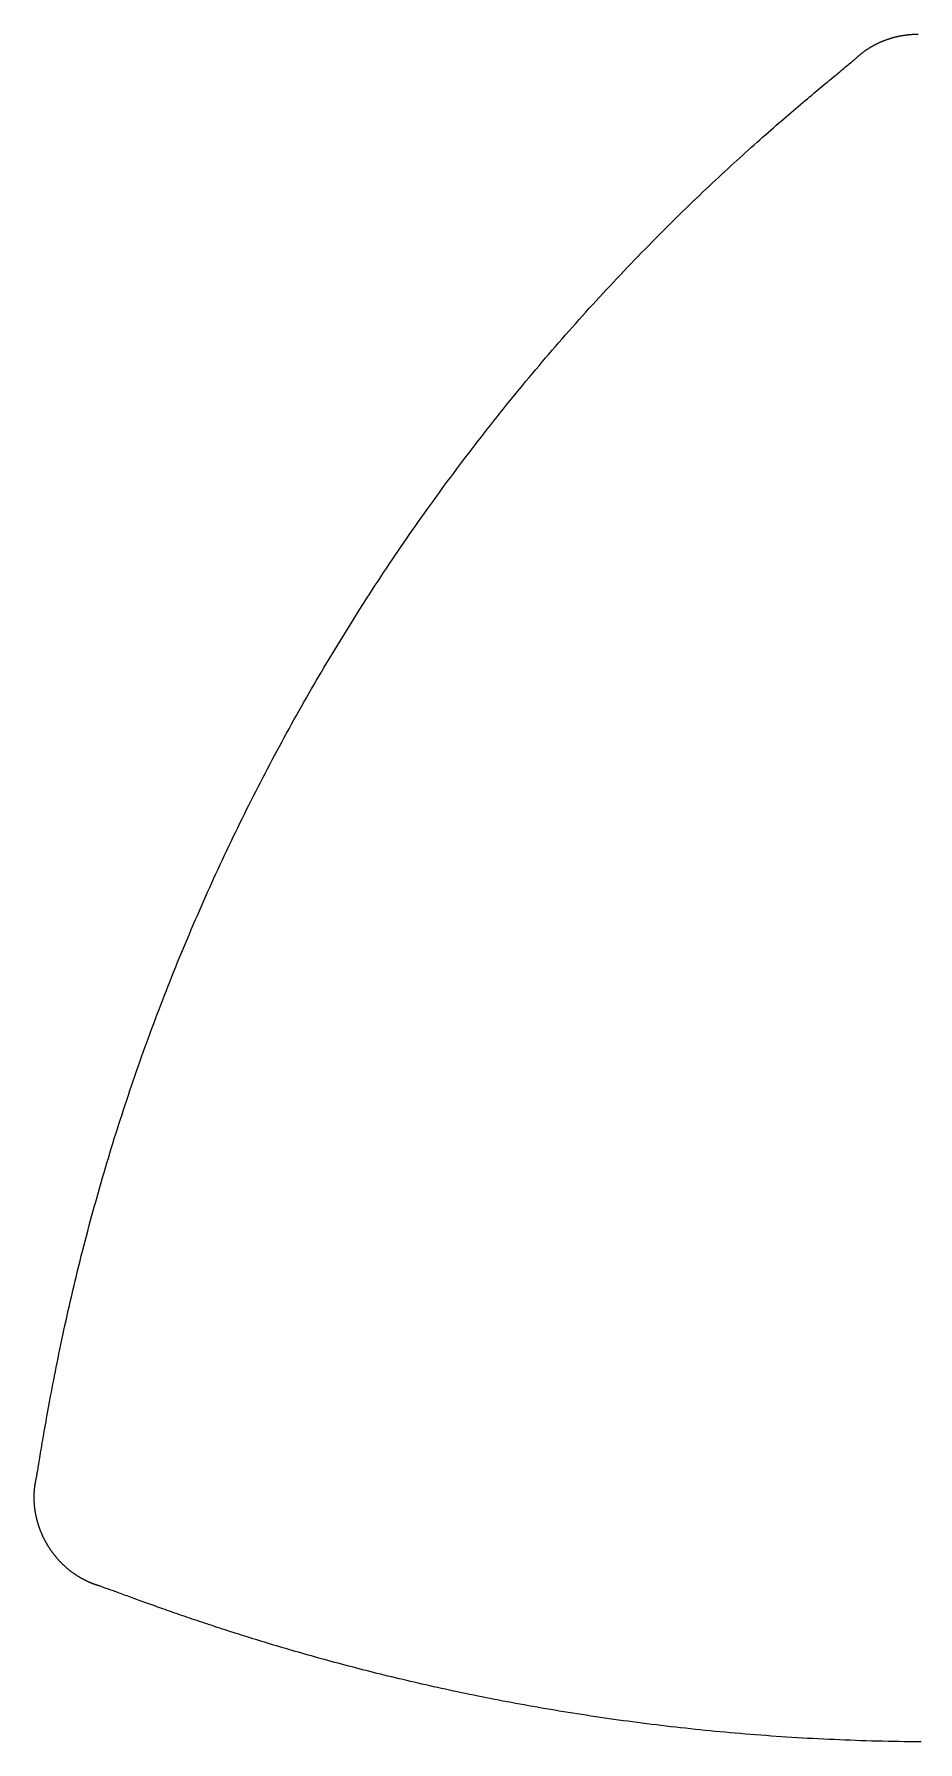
# Model space of a CAD drawing. Extents: x -3 to 136, y 0 to 121.
# Drawn here: x 59.65 to 66.67, y 39.25 to 52.8 of the extents above; entities that cross this region are included whole.
import ezdxf

# ---------------------------------------------------------------- set-up
doc = ezdxf.new("R2010")
doc.units = 0
doc.layers.get('0').update_dxf_attribs({"linetype": 'CONTINUOUS'})

msp = doc.modelspace()

# ---------------------------------------------------------------- linework, layer by layer
for points in [[(66.1775, 52.6105, 0), (66.18, 52.6129, 0), (66.1825, 52.6151, 0), (66.185, 52.6174, 0), (66.1875, 52.6197, 0), (66.19, 52.6219, 0), (66.1925, 52.6242, 0), (66.1951, 52.6264, 0), (66.1976, 52.6286, 0), (66.2002, 52.6308, 0), (66.2028, 52.633, 0), (66.2054, 52.6352, 0), (66.208, 52.6373, 0), (66.2106, 52.6395, 0), (66.2132, 52.6416, 0), (66.2158, 52.6437, 0), (66.2185, 52.6458, 0), (66.2211, 52.6479, 0), (66.2238, 52.65, 0), (66.2265, 52.6521, 0), (66.2292, 52.6541, 0), (66.2319, 52.6562, 0), (66.2346, 52.6582, 0), (66.2373, 52.6602, 0), (66.24, 52.6622, 0), (66.2427, 52.6642, 0), (66.2455, 52.6661, 0), (66.2483, 52.6681, 0), (66.251, 52.67, 0), (66.2538, 52.672, 0), (66.2566, 52.6739, 0), (66.2594, 52.6758, 0), (66.2622, 52.6777, 0), (66.265, 52.6795, 0), (66.2678, 52.6814, 0), (66.2707, 52.6832, 0), (66.2735, 52.6851, 0), (66.2763, 52.6869, 0), (66.2792, 52.6887, 0), (66.2821, 52.6905, 0), (66.285, 52.6923, 0), (66.2878, 52.694, 0), (66.2907, 52.6958, 0), (66.2936, 52.6975, 0), (66.2966, 52.6992, 0), (66.2995, 52.7009, 0), (66.3024, 52.7026, 0), (66.3054, 52.7043, 0), (66.3083, 52.706, 0), (66.3113, 52.7076, 0), (66.3142, 52.7093, 0), (66.3172, 52.7109, 0), (66.3202, 52.7125, 0), (66.3232, 52.7141, 0), (66.3262, 52.7157, 0), (66.3292, 52.7172, 0), (66.3322, 52.7188, 0), (66.3352, 52.7203, 0), (66.3382, 52.7218, 0), (66.3412, 52.7233, 0), (66.3443, 52.7248, 0), (66.3473, 52.7263, 0), (66.3504, 52.7278, 0), (66.3535, 52.7292, 0), (66.3565, 52.7307, 0), (66.3596, 52.7321, 0), (66.3627, 52.7335, 0), (66.3658, 52.7349, 0), (66.3689, 52.7363, 0), (66.372, 52.7376, 0), (66.3751, 52.739, 0), (66.3782, 52.7403, 0), (66.3813, 52.7416, 0), (66.3845, 52.743, 0), (66.3876, 52.7442, 0), (66.3907, 52.7455, 0), (66.3939, 52.7468, 0), (66.397, 52.748, 0), (66.4002, 52.7493, 0), (66.4034, 52.7505, 0), (66.4065, 52.7517, 0), (66.4097, 52.7529, 0), (66.4129, 52.754, 0), (66.4161, 52.7552, 0), (66.4193, 52.7563, 0), (66.4225, 52.7575, 0), (66.4257, 52.7586, 0), (66.4289, 52.7597, 0), (66.4321, 52.7608, 0), (66.4353, 52.7618, 0), (66.4385, 52.7629, 0), (66.4417, 52.7639, 0), (66.445, 52.765, 0), (66.4482, 52.766, 0), (66.4515, 52.767, 0), (66.4547, 52.7679, 0), (66.4579, 52.7689, 0), (66.4612, 52.7699, 0), (66.4645, 52.7708, 0), (66.4677, 52.7717, 0), (66.471, 52.7726, 0), (66.4742, 52.7735, 0), (66.4775, 52.7744, 0), (66.4808, 52.7752, 0), (66.4841, 52.7761, 0), (66.4874, 52.7769, 0), (66.4907, 52.7777, 0), (66.4939, 52.7785, 0), (66.4972, 52.7793, 0), (66.5005, 52.7801, 0), (66.5038, 52.7809, 0), (66.5071, 52.7816, 0), (66.5105, 52.7823, 0), (66.5138, 52.783, 0), (66.5171, 52.7837, 0), (66.5204, 52.7844, 0), (66.5237, 52.7851, 0), (66.527, 52.7857, 0), (66.5304, 52.7864, 0), (66.5337, 52.787, 0), (66.537, 52.7876, 0), (66.5404, 52.7882, 0), (66.5437, 52.7887, 0), (66.5471, 52.7893, 0), (66.5504, 52.7899, 0), (66.5538, 52.7904, 0), (66.5571, 52.7909, 0), (66.5605, 52.7914, 0), (66.5638, 52.7919, 0), (66.5672, 52.7924, 0), (66.5705, 52.7928, 0), (66.5739, 52.7932, 0), (66.5772, 52.7937, 0), (66.5806, 52.7941, 0), (66.584, 52.7945, 0), (66.5873, 52.7949, 0), (66.5907, 52.7952, 0), (66.5941, 52.7956, 0), (66.5975, 52.7959, 0), (66.6008, 52.7962, 0), (66.6042, 52.7965, 0), (66.6076, 52.7968, 0), (66.611, 52.7971, 0), (66.6144, 52.7973, 0), (66.6177, 52.7976, 0), (66.6211, 52.7978, 0), (66.6245, 52.798, 0), (66.6279, 52.7982, 0), (66.6313, 52.7984, 0), (66.6347, 52.7986, 0), (66.6381, 52.7987, 0), (66.6415, 52.7989, 0), (66.6449, 52.799, 0), (66.6482, 52.7991, 0), (66.6516, 52.7992, 0), (66.655, 52.7993, 0), (66.6584, 52.7993, 0), (66.6618, 52.7994, 0), (66.6652, 52.7994, 0), (66.6686, 52.7994, 0)], [(59.6714, 41.3417, 0), (59.6724, 41.3461, 0), (59.6735, 41.3515, 0), (59.6747, 41.3579, 0), (59.6761, 41.3651, 0), (59.6776, 41.3733, 0), (59.6792, 41.3824, 0), (59.6809, 41.3924, 0), (59.6827, 41.4033, 0), (59.6847, 41.415, 0), (59.6868, 41.4276, 0), (59.689, 41.4411, 0), (59.6914, 41.4554, 0), (59.6939, 41.4705, 0), (59.6965, 41.4864, 0), (59.6993, 41.5032, 0), (59.7022, 41.5208, 0), (59.7053, 41.5391, 0), (59.7084, 41.5582, 0), (59.7118, 41.5781, 0), (59.7152, 41.5987, 0), (59.7188, 41.6201, 0), (59.7226, 41.6422, 0), (59.7265, 41.665, 0), (59.7305, 41.6886, 0), (59.7347, 41.7128, 0), (59.739, 41.7378, 0), (59.7435, 41.7634, 0), (59.7481, 41.7897, 0), (59.7529, 41.8166, 0), (59.7578, 41.8442, 0), (59.7629, 41.8724, 0), (59.7681, 41.9012, 0), (59.7735, 41.9307, 0), (59.7791, 41.9607, 0), (59.7848, 41.9914, 0), (59.7907, 42.0226, 0), (59.7967, 42.0544, 0), (59.8029, 42.0868, 0), (59.8093, 42.1197, 0), (59.8158, 42.1531, 0), (59.8225, 42.1871, 0), (59.8293, 42.2216, 0), (59.8363, 42.2565, 0), (59.8435, 42.292, 0), (59.8509, 42.328, 0), (59.8584, 42.3644, 0), (59.8661, 42.4013, 0), (59.874, 42.4387, 0), (59.882, 42.4765, 0), (59.8903, 42.5147, 0), (59.8987, 42.5533, 0), (59.9072, 42.5924, 0), (59.916, 42.6318, 0), (59.9249, 42.6714, 0), (59.9339, 42.7109, 0), (59.9429, 42.7504, 0), (59.9521, 42.7899, 0), (59.9613, 42.8293, 0), (59.9706, 42.8687, 0), (59.98, 42.9081, 0), (59.9895, 42.9474, 0), (59.9991, 42.9867, 0), (60.0087, 43.026, 0), (60.0185, 43.0652, 0), (60.0283, 43.1044, 0), (60.0382, 43.1436, 0), (60.0482, 43.1827, 0), (60.0583, 43.2218, 0), (60.0685, 43.2609, 0), (60.0788, 43.2999, 0), (60.0891, 43.3389, 0), (60.0996, 43.3778, 0), (60.1101, 43.4168, 0), (60.1207, 43.4556, 0), (60.1314, 43.4945, 0), (60.1422, 43.5333, 0), (60.153, 43.5721, 0), (60.164, 43.6109, 0), (60.1751, 43.6496, 0), (60.1862, 43.6883, 0), (60.1974, 43.727, 0), (60.2087, 43.7656, 0), (60.2201, 43.8042, 0), (60.2316, 43.8427, 0), (60.2432, 43.8813, 0), (60.2548, 43.9198, 0), (60.2665, 43.9582, 0), (60.2784, 43.9967, 0), (60.2903, 44.0351, 0), (60.3023, 44.0735, 0), (60.3144, 44.1118, 0), (60.3266, 44.1501, 0), (60.3388, 44.1884, 0), (60.3512, 44.2266, 0), (60.3636, 44.2649, 0), (60.3761, 44.3031, 0), (60.3888, 44.3412, 0), (60.4015, 44.3793, 0), (60.4143, 44.4174, 0), (60.4271, 44.4555, 0), (60.4401, 44.4936, 0), (60.4531, 44.5316, 0), (60.4663, 44.5695, 0), (60.4795, 44.6075, 0), (60.4928, 44.6454, 0), (60.5062, 44.6833, 0), (60.5197, 44.7212, 0), (60.5333, 44.759, 0), (60.547, 44.7968, 0), (60.5607, 44.8346, 0), (60.5745, 44.8723, 0), (60.5885, 44.91, 0), (60.6025, 44.9477, 0), (60.6166, 44.9854, 0), (60.6308, 45.023, 0), (60.6451, 45.0606, 0), (60.6594, 45.0982, 0), (60.6739, 45.1357, 0), (60.6884, 45.1733, 0), (60.7031, 45.2107, 0), (60.7178, 45.2482, 0), (60.7326, 45.2856, 0), (60.7475, 45.3231, 0), (60.7625, 45.3604, 0), (60.7775, 45.3978, 0), (60.7927, 45.4351, 0), (60.8079, 45.4724, 0), (60.8233, 45.5097, 0), (60.8387, 45.5469, 0), (60.8542, 45.5842, 0), (60.8698, 45.6213, 0), (60.8855, 45.6585, 0), (60.9012, 45.6956, 0), (60.9171, 45.7326, 0), (60.933, 45.7696, 0), (60.949, 45.8066, 0), (60.9651, 45.8436, 0), (60.9813, 45.8805, 0), (60.9976, 45.9173, 0), (61.0139, 45.9542, 0), (61.0304, 45.991, 0), (61.0469, 46.0277, 0), (61.0635, 46.0644, 0), (61.0802, 46.1011, 0), (61.0969, 46.1377, 0), (61.1138, 46.1743, 0), (61.1307, 46.2109, 0), (61.1477, 46.2474, 0), (61.1648, 46.2838, 0), (61.182, 46.3203, 0), (61.1993, 46.3566, 0), (61.2166, 46.393, 0), (61.234, 46.4293, 0), (61.2516, 46.4656, 0), (61.2692, 46.5018, 0), (61.2868, 46.538, 0), (61.3046, 46.5741, 0), (61.3224, 46.6102, 0), (61.3403, 46.6463, 0), (61.3584, 46.6823, 0), (61.3764, 46.7182, 0), (61.3946, 46.7542, 0), (61.4129, 46.79, 0), (61.4312, 46.8259, 0), (61.4496, 46.8617, 0), (61.4681, 46.8975, 0), (61.4867, 46.9332, 0), (61.5053, 46.9688, 0), (61.524, 47.0045, 0), (61.5429, 47.04, 0), (61.5618, 47.0756, 0), (61.5807, 47.1111, 0), (61.5998, 47.1465, 0), (61.6189, 47.1819, 0), (61.6382, 47.2173, 0), (61.6575, 47.2526, 0), (61.6768, 47.2879, 0), (61.6963, 47.3231, 0), (61.7158, 47.3583, 0), (61.7355, 47.3934, 0), (61.7552, 47.4285, 0), (61.7749, 47.4636, 0), (61.7948, 47.4986, 0), (61.8147, 47.5336, 0), (61.8348, 47.5685, 0), (61.8549, 47.6033, 0), (61.875, 47.6381, 0), (61.8953, 47.6729, 0), (61.9156, 47.7076, 0), (61.9361, 47.7423, 0), (61.9566, 47.777, 0), (61.9771, 47.8115, 0), (61.9978, 47.8461, 0), (62.0185, 47.8806, 0), (62.0393, 47.915, 0), (62.0602, 47.9494, 0), (62.0812, 47.9838, 0), (62.1022, 48.0181, 0), (62.1234, 48.0523, 0), (62.1446, 48.0865, 0), (62.1658, 48.1207, 0), (62.1872, 48.1548, 0), (62.2086, 48.1889, 0), (62.2302, 48.2229, 0), (62.2518, 48.2568, 0), (62.2734, 48.2907, 0), (62.2952, 48.3246, 0), (62.317, 48.3584, 0), (62.3389, 48.3922, 0), (62.3609, 48.4259, 0), (62.3829, 48.4596, 0), (62.4051, 48.4932, 0), (62.4273, 48.5267, 0), (62.4496, 48.5603, 0), (62.472, 48.5937, 0), (62.4944, 48.6271, 0), (62.5169, 48.6605, 0), (62.5395, 48.6938, 0), (62.5622, 48.7271, 0), (62.5849, 48.7603, 0), (62.6078, 48.7935, 0), (62.6307, 48.8266, 0), (62.6536, 48.8596, 0), (62.6767, 48.8926, 0), (62.6998, 48.9256, 0), (62.723, 48.9585, 0), (62.7463, 48.9913, 0), (62.7697, 49.0241, 0), (62.7931, 49.0569, 0), (62.8166, 49.0896, 0), (62.8402, 49.1222, 0), (62.8639, 49.1548, 0), (62.8876, 49.1873, 0), (62.9114, 49.2198, 0), (62.9353, 49.2522, 0), (62.9593, 49.2846, 0), (62.9833, 49.3169, 0), (63.0074, 49.3492, 0), (63.0316, 49.3814, 0), (63.0559, 49.4136, 0), (63.0802, 49.4457, 0), (63.1046, 49.4777, 0), (63.1291, 49.5097, 0), (63.1537, 49.5416, 0), (63.1783, 49.5735, 0), (63.203, 49.6054, 0), (63.2278, 49.6371, 0), (63.2526, 49.6689, 0), (63.2776, 49.7005, 0), (63.3026, 49.7321, 0), (63.3277, 49.7637, 0), (63.3528, 49.7952, 0), (63.378, 49.8266, 0), (63.4033, 49.858, 0), (63.4287, 49.8893, 0), (63.4541, 49.9206, 0), (63.4797, 49.9518, 0), (63.5053, 49.983, 0), (63.5309, 50.0141, 0), (63.5567, 50.0451, 0), (63.5825, 50.0761, 0), (63.6083, 50.107, 0), (63.6343, 50.1379, 0), (63.6603, 50.1687, 0), (63.6864, 50.1995, 0), (63.7126, 50.2302, 0), (63.7388, 50.2608, 0), (63.7652, 50.2914, 0), (63.7916, 50.3219, 0), (63.818, 50.3524, 0), (63.8445, 50.3828, 0), (63.8711, 50.4131, 0), (63.8978, 50.4434, 0), (63.9246, 50.4737, 0), (63.9514, 50.5038, 0), (63.9783, 50.5339, 0), (64.0052, 50.564, 0), (64.0323, 50.594, 0), (64.0594, 50.6239, 0), (64.0866, 50.6538, 0), (64.1138, 50.6836, 0), (64.1411, 50.7133, 0), (64.1685, 50.743, 0), (64.196, 50.7727, 0), (64.2235, 50.8022, 0), (64.2511, 50.8317, 0), (64.2788, 50.8612, 0), (64.3065, 50.8906, 0), (64.3343, 50.9199, 0), (64.3622, 50.9492, 0), (64.3902, 50.9784, 0), (64.4182, 51.0075, 0), (64.4463, 51.0366, 0), (64.4744, 51.0655, 0), (64.5024, 51.0943, 0), (64.5303, 51.1227, 0), (64.5581, 51.151, 0), (64.5857, 51.1789, 0), (64.6133, 51.2067, 0), (64.6407, 51.2341, 0), (64.6679, 51.2614, 0), (64.6951, 51.2883, 0), (64.7221, 51.3151, 0), (64.749, 51.3416, 0), (64.7757, 51.3678, 0), (64.8023, 51.3938, 0), (64.8287, 51.4195, 0), (64.855, 51.445, 0), (64.8811, 51.4702, 0), (64.9071, 51.4952, 0), (64.9329, 51.5199, 0), (64.9586, 51.5443, 0), (64.9841, 51.5686, 0), (65.0094, 51.5925, 0), (65.0346, 51.6163, 0), (65.0596, 51.6397, 0), (65.0844, 51.6629, 0), (65.1091, 51.6859, 0), (65.1336, 51.7086, 0), (65.1579, 51.7311, 0), (65.182, 51.7533, 0), (65.2059, 51.7752, 0), (65.2296, 51.797, 0), (65.2532, 51.8184, 0), (65.2765, 51.8396, 0), (65.2997, 51.8606, 0), (65.3226, 51.8812, 0), (65.3454, 51.9017, 0), (65.3679, 51.9219, 0), (65.3903, 51.9418, 0), (65.4124, 51.9615, 0), (65.4343, 51.9809, 0), (65.456, 52.0001, 0), (65.4775, 52.019, 0), (65.4988, 52.0377, 0), (65.5198, 52.0561, 0), (65.5406, 52.0743, 0), (65.5612, 52.0922, 0), (65.5816, 52.1099, 0), (65.6017, 52.1273, 0), (65.6216, 52.1444, 0), (65.6412, 52.1613, 0), (65.6606, 52.178, 0), (65.6797, 52.1944, 0), (65.6986, 52.2105, 0), (65.7173, 52.2264, 0), (65.7357, 52.242, 0), (65.7539, 52.2574, 0), (65.7717, 52.2725, 0), (65.7894, 52.2874, 0), (65.8067, 52.302, 0), (65.8238, 52.3163, 0), (65.8407, 52.3304, 0), (65.8572, 52.3443, 0), (65.8735, 52.3579, 0), (65.8895, 52.3712, 0), (65.9052, 52.3843, 0), (65.9207, 52.3971, 0), (65.9358, 52.4097, 0), (65.9507, 52.422, 0), (65.9653, 52.434, 0), (65.9795, 52.4458, 0), (65.9935, 52.4574, 0), (66.0072, 52.4687, 0), (66.0206, 52.4797, 0), (66.0337, 52.4905, 0), (66.0464, 52.5009, 0), (66.0587, 52.5111, 0), (66.0706, 52.5208, 0), (66.082, 52.5302, 0), (66.0929, 52.5392, 0), (66.1033, 52.5478, 0), (66.1132, 52.556, 0), (66.1225, 52.5637, 0), (66.1312, 52.5709, 0), (66.1393, 52.5777, 0), (66.1469, 52.584, 0), (66.1537, 52.5898, 0), (66.1599, 52.5951, 0), (66.1654, 52.5998, 0), (66.1702, 52.604, 0), (66.1742, 52.6075, 0), (66.1775, 52.6105, 0)], [(60.1642, 40.4882, 0), (60.1609, 40.4892, 0), (60.1577, 40.4902, 0), (60.1545, 40.4913, 0), (60.1513, 40.4923, 0), (60.1481, 40.4934, 0), (60.1448, 40.4944, 0), (60.1416, 40.4955, 0), (60.1385, 40.4966, 0), (60.1353, 40.4978, 0), (60.1321, 40.4989, 0), (60.1289, 40.5001, 0), (60.1257, 40.5012, 0), (60.1226, 40.5024, 0), (60.1194, 40.5036, 0), (60.1163, 40.5048, 0), (60.1131, 40.5061, 0), (60.11, 40.5073, 0), (60.1068, 40.5086, 0), (60.1037, 40.5099, 0), (60.1006, 40.5112, 0), (60.0975, 40.5125, 0), (60.0944, 40.5138, 0), (60.0913, 40.5152, 0), (60.0882, 40.5166, 0), (60.0851, 40.5179, 0), (60.082, 40.5193, 0), (60.079, 40.5207, 0), (60.0759, 40.5222, 0), (60.0728, 40.5236, 0), (60.0698, 40.5251, 0), (60.0667, 40.5265, 0), (60.0637, 40.528, 0), (60.0607, 40.5295, 0), (60.0576, 40.531, 0), (60.0546, 40.5326, 0), (60.0516, 40.5341, 0), (60.0486, 40.5357, 0), (60.0456, 40.5372, 0), (60.0426, 40.5388, 0), (60.0397, 40.5404, 0), (60.0367, 40.5421, 0), (60.0337, 40.5437, 0), (60.0308, 40.5453, 0), (60.0278, 40.547, 0), (60.0249, 40.5487, 0), (60.022, 40.5504, 0), (60.019, 40.5521, 0), (60.0161, 40.5538, 0), (60.0132, 40.5555, 0), (60.0103, 40.5573, 0), (60.0074, 40.559, 0), (60.0045, 40.5608, 0), (60.0017, 40.5626, 0), (59.9988, 40.5644, 0), (59.996, 40.5662, 0), (59.9931, 40.5681, 0), (59.9903, 40.5699, 0), (59.9874, 40.5718, 0), (59.9846, 40.5736, 0), (59.9818, 40.5755, 0), (59.979, 40.5774, 0), (59.9762, 40.5793, 0), (59.9734, 40.5813, 0), (59.9706, 40.5832, 0), (59.9679, 40.5852, 0), (59.9651, 40.5871, 0), (59.9623, 40.5891, 0), (59.9596, 40.5911, 0), (59.9569, 40.5931, 0), (59.9541, 40.5951, 0), (59.9514, 40.5972, 0), (59.9487, 40.5992, 0), (59.946, 40.6013, 0), (59.9433, 40.6033, 0), (59.9407, 40.6054, 0), (59.938, 40.6075, 0), (59.9353, 40.6096, 0), (59.9327, 40.6117, 0), (59.9301, 40.6139, 0), (59.9274, 40.616, 0), (59.9248, 40.6182, 0), (59.9222, 40.6203, 0), (59.9196, 40.6225, 0), (59.917, 40.6247, 0), (59.9144, 40.6269, 0), (59.9119, 40.6291, 0), (59.9093, 40.6314, 0), (59.9068, 40.6336, 0), (59.9042, 40.6359, 0), (59.9017, 40.6381, 0), (59.8992, 40.6404, 0), (59.8967, 40.6427, 0), (59.8942, 40.645, 0), (59.8917, 40.6473, 0), (59.8893, 40.6496, 0), (59.8868, 40.6519, 0), (59.8844, 40.6543, 0), (59.8819, 40.6566, 0), (59.8795, 40.659, 0), (59.8771, 40.6614, 0), (59.8747, 40.6637, 0), (59.8723, 40.6661, 0), (59.8699, 40.6686, 0), (59.8675, 40.671, 0), (59.8652, 40.6734, 0), (59.8628, 40.6758, 0), (59.8605, 40.6783, 0), (59.8581, 40.6807, 0), (59.8558, 40.6832, 0), (59.8535, 40.6857, 0), (59.8512, 40.6882, 0), (59.8489, 40.6907, 0), (59.8467, 40.6932, 0), (59.8444, 40.6957, 0), (59.8422, 40.6983, 0), (59.8399, 40.7008, 0), (59.8377, 40.7034, 0), (59.8355, 40.7059, 0), (59.8333, 40.7085, 0), (59.8311, 40.7111, 0), (59.8289, 40.7137, 0), (59.8267, 40.7163, 0), (59.8246, 40.7189, 0), (59.8224, 40.7215, 0), (59.8203, 40.7242, 0), (59.8182, 40.7268, 0), (59.8161, 40.7295, 0), (59.814, 40.7321, 0), (59.8119, 40.7348, 0), (59.8098, 40.7375, 0), (59.8078, 40.7402, 0), (59.8057, 40.7429, 0), (59.8037, 40.7456, 0), (59.8016, 40.7483, 0), (59.7996, 40.751, 0), (59.7976, 40.7538, 0), (59.7956, 40.7565, 0), (59.7937, 40.7593, 0), (59.7917, 40.762, 0), (59.7897, 40.7648, 0), (59.7878, 40.7676, 0), (59.7859, 40.7704, 0), (59.784, 40.7732, 0), (59.7821, 40.776, 0), (59.7802, 40.7788, 0), (59.7783, 40.7816, 0), (59.7764, 40.7845, 0), (59.7746, 40.7873, 0), (59.7727, 40.7902, 0), (59.7709, 40.793, 0), (59.7691, 40.7959, 0), (59.7673, 40.7988, 0), (59.7655, 40.8016, 0), (59.7637, 40.8045, 0), (59.762, 40.8074, 0), (59.7602, 40.8104, 0), (59.7585, 40.8133, 0), (59.7568, 40.8162, 0), (59.7551, 40.8191, 0), (59.7534, 40.8221, 0), (59.7517, 40.825, 0), (59.75, 40.828, 0), (59.7483, 40.8309, 0), (59.7467, 40.8339, 0), (59.7451, 40.8369, 0), (59.7435, 40.8399, 0), (59.7419, 40.8428, 0), (59.7403, 40.8458, 0), (59.7387, 40.8489, 0), (59.7371, 40.8519, 0), (59.7356, 40.8549, 0), (59.734, 40.8579, 0), (59.7325, 40.8609, 0), (59.731, 40.864, 0), (59.7295, 40.867, 0), (59.728, 40.8701, 0), (59.7266, 40.8731, 0), (59.7251, 40.8762, 0), (59.7237, 40.8793, 0), (59.7223, 40.8823, 0), (59.7208, 40.8854, 0), (59.7194, 40.8885, 0), (59.7181, 40.8916, 0), (59.7167, 40.8947, 0), (59.7153, 40.8978, 0), (59.714, 40.9009, 0), (59.7127, 40.904, 0), (59.7114, 40.9072, 0), (59.7101, 40.9103, 0), (59.7088, 40.9134, 0), (59.7075, 40.9166, 0), (59.7062, 40.9197, 0), (59.705, 40.9229, 0), (59.7038, 40.926, 0), (59.7026, 40.9292, 0), (59.7014, 40.9323, 0), (59.7002, 40.9355, 0), (59.699, 40.9387, 0), (59.6979, 40.9419, 0), (59.6967, 40.9451, 0), (59.6956, 40.9483, 0), (59.6945, 40.9515, 0), (59.6934, 40.9547, 0), (59.6923, 40.9579, 0), (59.6912, 40.9611, 0), (59.6902, 40.9643, 0), (59.6891, 40.9675, 0), (59.6881, 40.9708, 0), (59.6871, 40.974, 0), (59.6861, 40.9772, 0), (59.6851, 40.9805, 0), (59.6841, 40.9837, 0), (59.6832, 40.987, 0), (59.6823, 40.9902, 0), (59.6813, 40.9935, 0), (59.6804, 40.9967, 0), (59.6795, 41, 0), (59.6787, 41.0033, 0), (59.6778, 41.0066, 0), (59.6769, 41.0098, 0), (59.6761, 41.0131, 0), (59.6753, 41.0164, 0), (59.6745, 41.0197, 0), (59.6737, 41.023, 0), (59.6729, 41.0263, 0), (59.6722, 41.0296, 0), (59.6714, 41.0329, 0), (59.6707, 41.0362, 0), (59.67, 41.0395, 0), (59.6693, 41.0428, 0), (59.6686, 41.0462, 0), (59.6679, 41.0495, 0), (59.6673, 41.0528, 0), (59.6667, 41.0561, 0), (59.666, 41.0595, 0), (59.6654, 41.0628, 0), (59.6648, 41.0661, 0), (59.6643, 41.0695, 0), (59.6637, 41.0728, 0), (59.6632, 41.0762, 0), (59.6626, 41.0795, 0), (59.6621, 41.0829, 0), (59.6616, 41.0862, 0), (59.6611, 41.0896, 0), (59.6607, 41.093, 0), (59.6602, 41.0963, 0), (59.6598, 41.0997, 0), (59.6594, 41.103, 0), (59.659, 41.1064, 0), (59.6586, 41.1098, 0), (59.6582, 41.1132, 0), (59.6579, 41.1165, 0), (59.6575, 41.1199, 0), (59.6572, 41.1233, 0), (59.6569, 41.1266, 0), (59.6566, 41.13, 0), (59.6563, 41.1334, 0), (59.6561, 41.1368, 0), (59.6558, 41.1402, 0), (59.6556, 41.1435, 0), (59.6554, 41.1469, 0), (59.6552, 41.1503, 0), (59.655, 41.1537, 0), (59.6549, 41.1571, 0), (59.6547, 41.1604, 0), (59.6546, 41.1638, 0), (59.6545, 41.1672, 0), (59.6544, 41.1706, 0), (59.6543, 41.174, 0), (59.6542, 41.1774, 0), (59.6542, 41.1807, 0), (59.6541, 41.1841, 0), (59.6541, 41.1875, 0), (59.6541, 41.1909, 0), (59.6541, 41.1943, 0), (59.6542, 41.1977, 0), (59.6542, 41.201, 0), (59.6543, 41.2044, 0), (59.6544, 41.2078, 0), (59.6545, 41.2112, 0), (59.6546, 41.2146, 0), (59.6547, 41.2179, 0), (59.6549, 41.2213, 0), (59.655, 41.2247, 0), (59.6552, 41.2281, 0), (59.6554, 41.2314, 0), (59.6556, 41.2348, 0), (59.6559, 41.2382, 0), (59.6561, 41.2416, 0), (59.6564, 41.2449, 0), (59.6567, 41.2483, 0), (59.657, 41.2517, 0), (59.6573, 41.255, 0), (59.6576, 41.2584, 0), (59.658, 41.2618, 0), (59.6583, 41.2651, 0), (59.6587, 41.2685, 0), (59.6591, 41.2718, 0), (59.6595, 41.2752, 0), (59.66, 41.2785, 0), (59.6604, 41.2819, 0), (59.6609, 41.2852, 0), (59.6614, 41.2886, 0), (59.6619, 41.2919, 0), (59.6624, 41.2953, 0), (59.6629, 41.2986, 0), (59.6635, 41.3019, 0), (59.664, 41.3053, 0), (59.6646, 41.3086, 0), (59.6652, 41.3119, 0), (59.6658, 41.3152, 0), (59.6665, 41.3185, 0), (59.6671, 41.3219, 0), (59.6678, 41.3252, 0), (59.6685, 41.3285, 0), (59.6692, 41.3318, 0), (59.6699, 41.3351, 0), (59.6707, 41.3384, 0), (59.6714, 41.3417, 0)], [(66.6935, 39.2487, 0), (66.6494, 39.249, 0), (66.6054, 39.2494, 0), (66.5615, 39.2499, 0), (66.5177, 39.2506, 0), (66.474, 39.2513, 0), (66.4305, 39.2521, 0), (66.387, 39.2531, 0), (66.3437, 39.2541, 0), (66.3004, 39.2553, 0), (66.2573, 39.2565, 0), (66.2143, 39.2579, 0), (66.1714, 39.2593, 0), (66.1287, 39.2608, 0), (66.086, 39.2625, 0), (66.0435, 39.2642, 0), (66.0011, 39.266, 0), (65.9587, 39.2679, 0), (65.9166, 39.2699, 0), (65.8745, 39.272, 0), (65.8325, 39.2742, 0), (65.7907, 39.2765, 0), (65.749, 39.2788, 0), (65.7074, 39.2813, 0), (65.6659, 39.2838, 0), (65.6245, 39.2865, 0), (65.5833, 39.2892, 0), (65.5421, 39.292, 0), (65.5011, 39.2948, 0), (65.4603, 39.2978, 0), (65.4195, 39.3009, 0), (65.3788, 39.304, 0), (65.3383, 39.3072, 0), (65.2979, 39.3105, 0), (65.2576, 39.3139, 0), (65.2175, 39.3173, 0), (65.1775, 39.3209, 0), (65.1376, 39.3245, 0), (65.0978, 39.3282, 0), (65.0581, 39.3319, 0), (65.0186, 39.3357, 0), (64.9792, 39.3397, 0), (64.9399, 39.3436, 0), (64.9007, 39.3477, 0), (64.8617, 39.3518, 0), (64.8227, 39.356, 0), (64.784, 39.3603, 0), (64.7453, 39.3646, 0), (64.7068, 39.369, 0), (64.6684, 39.3735, 0), (64.6301, 39.378, 0), (64.5919, 39.3826, 0), (64.5539, 39.3873, 0), (64.516, 39.392, 0), (64.4783, 39.3968, 0), (64.4406, 39.4017, 0), (64.4031, 39.4066, 0), (64.3658, 39.4116, 0), (64.3285, 39.4166, 0), (64.2914, 39.4218, 0), (64.2544, 39.4269, 0), (64.2176, 39.4321, 0), (64.1808, 39.4374, 0), (64.1443, 39.4427, 0), (64.1078, 39.4481, 0), (64.0715, 39.4536, 0), (64.0353, 39.4591, 0), (63.9992, 39.4646, 0), (63.9633, 39.4702, 0), (63.9275, 39.4759, 0), (63.8919, 39.4816, 0), (63.8564, 39.4873, 0), (63.821, 39.4931, 0), (63.7857, 39.499, 0), (63.7506, 39.5049, 0), (63.7157, 39.5109, 0), (63.6808, 39.5168, 0), (63.6461, 39.5229, 0), (63.6116, 39.529, 0), (63.5771, 39.5351, 0), (63.5428, 39.5413, 0), (63.5087, 39.5475, 0), (63.4747, 39.5537, 0), (63.4408, 39.56, 0), (63.4071, 39.5663, 0), (63.3735, 39.5727, 0), (63.34, 39.5791, 0), (63.3067, 39.5856, 0), (63.2736, 39.5921, 0), (63.2405, 39.5986, 0), (63.2076, 39.6051, 0), (63.1749, 39.6117, 0), (63.1423, 39.6183, 0), (63.1098, 39.625, 0), (63.0775, 39.6317, 0), (63.0453, 39.6384, 0), (63.0133, 39.6451, 0), (62.9814, 39.6519, 0), (62.9497, 39.6587, 0), (62.9181, 39.6655, 0), (62.8866, 39.6724, 0), (62.8553, 39.6793, 0), (62.8242, 39.6862, 0), (62.7932, 39.6931, 0), (62.7623, 39.7, 0), (62.7316, 39.707, 0), (62.701, 39.714, 0), (62.6706, 39.721, 0), (62.6403, 39.7281, 0), (62.6101, 39.7351, 0), (62.5802, 39.7422, 0), (62.5503, 39.7493, 0), (62.5206, 39.7564, 0), (62.4911, 39.7635, 0), (62.4617, 39.7707, 0), (62.4325, 39.7778, 0), (62.4034, 39.785, 0), (62.3745, 39.7922, 0), (62.3457, 39.7994, 0), (62.317, 39.8066, 0), (62.2886, 39.8138, 0), (62.2602, 39.8211, 0), (62.2321, 39.8283, 0), (62.204, 39.8355, 0), (62.1762, 39.8428, 0), (62.1485, 39.8501, 0), (62.1209, 39.8573, 0), (62.0935, 39.8646, 0), (62.0662, 39.8719, 0), (62.0391, 39.8792, 0), (62.0122, 39.8864, 0), (61.9854, 39.8937, 0), (61.9588, 39.901, 0), (61.9323, 39.9083, 0), (61.906, 39.9156, 0), (61.8798, 39.9229, 0), (61.8538, 39.9301, 0), (61.828, 39.9374, 0), (61.8023, 39.9447, 0), (61.7768, 39.952, 0), (61.7514, 39.9592, 0), (61.7262, 39.9665, 0), (61.7011, 39.9737, 0), (61.6762, 39.981, 0), (61.6515, 39.9882, 0), (61.6269, 39.9954, 0), (61.6025, 40.0026, 0), (61.5783, 40.0098, 0), (61.5542, 40.017, 0), (61.5303, 40.0242, 0), (61.5065, 40.0314, 0), (61.4829, 40.0385, 0), (61.4595, 40.0457, 0), (61.4362, 40.0528, 0), (61.4131, 40.0599, 0), (61.3902, 40.067, 0), (61.3674, 40.074, 0), (61.3448, 40.0811, 0), (61.3223, 40.0881, 0), (61.3, 40.0951, 0), (61.2779, 40.1021, 0), (61.256, 40.1091, 0), (61.2342, 40.116, 0), (61.2126, 40.1229, 0), (61.1911, 40.1298, 0), (61.1698, 40.1367, 0), (61.1487, 40.1435, 0), (61.1278, 40.1503, 0), (61.107, 40.1571, 0), (61.0864, 40.1639, 0), (61.0659, 40.1706, 0), (61.0456, 40.1773, 0), (61.0255, 40.184, 0), (61.0056, 40.1906, 0), (60.9859, 40.1972, 0), (60.9663, 40.2038, 0), (60.9468, 40.2103, 0), (60.9276, 40.2168, 0), (60.9085, 40.2233, 0), (60.8896, 40.2297, 0), (60.8709, 40.2361, 0), (60.8523, 40.2424, 0), (60.8339, 40.2487, 0), (60.8157, 40.255, 0), (60.7977, 40.2612, 0), (60.7798, 40.2674, 0), (60.7622, 40.2736, 0), (60.7446, 40.2797, 0), (60.7273, 40.2857, 0), (60.7101, 40.2918, 0), (60.6932, 40.2977, 0), (60.6764, 40.3036, 0), (60.6597, 40.3095, 0), (60.6433, 40.3153, 0), (60.627, 40.3211, 0), (60.6109, 40.3269, 0), (60.595, 40.3325, 0), (60.5792, 40.3382, 0), (60.5637, 40.3437, 0), (60.5483, 40.3493, 0), (60.5331, 40.3547, 0), (60.5181, 40.3601, 0), (60.5032, 40.3655, 0), (60.4886, 40.3708, 0), (60.4741, 40.3761, 0), (60.4598, 40.3812, 0), (60.4457, 40.3864, 0), (60.4317, 40.3914, 0), (60.418, 40.3965, 0), (60.4044, 40.4014, 0), (60.391, 40.4063, 0), (60.3778, 40.4111, 0), (60.3649, 40.4159, 0), (60.3522, 40.4205, 0), (60.3399, 40.425, 0), (60.3278, 40.4294, 0), (60.3161, 40.4337, 0), (60.3047, 40.4379, 0), (60.2936, 40.442, 0), (60.2829, 40.4459, 0), (60.2725, 40.4497, 0), (60.2625, 40.4534, 0), (60.2529, 40.4569, 0), (60.2437, 40.4602, 0), (60.2349, 40.4635, 0), (60.2264, 40.4665, 0), (60.2185, 40.4694, 0), (60.2109, 40.4721, 0), (60.2038, 40.4747, 0), (60.1971, 40.477, 0), (60.191, 40.4792, 0), (60.1852, 40.4812, 0), (60.18, 40.483, 0), (60.1753, 40.4846, 0), (60.1711, 40.4861, 0), (60.1673, 40.4873, 0), (60.1642, 40.4882, 0)]]:
    msp.add_polyline3d(points)

doc.saveas('drawing.dxf')
